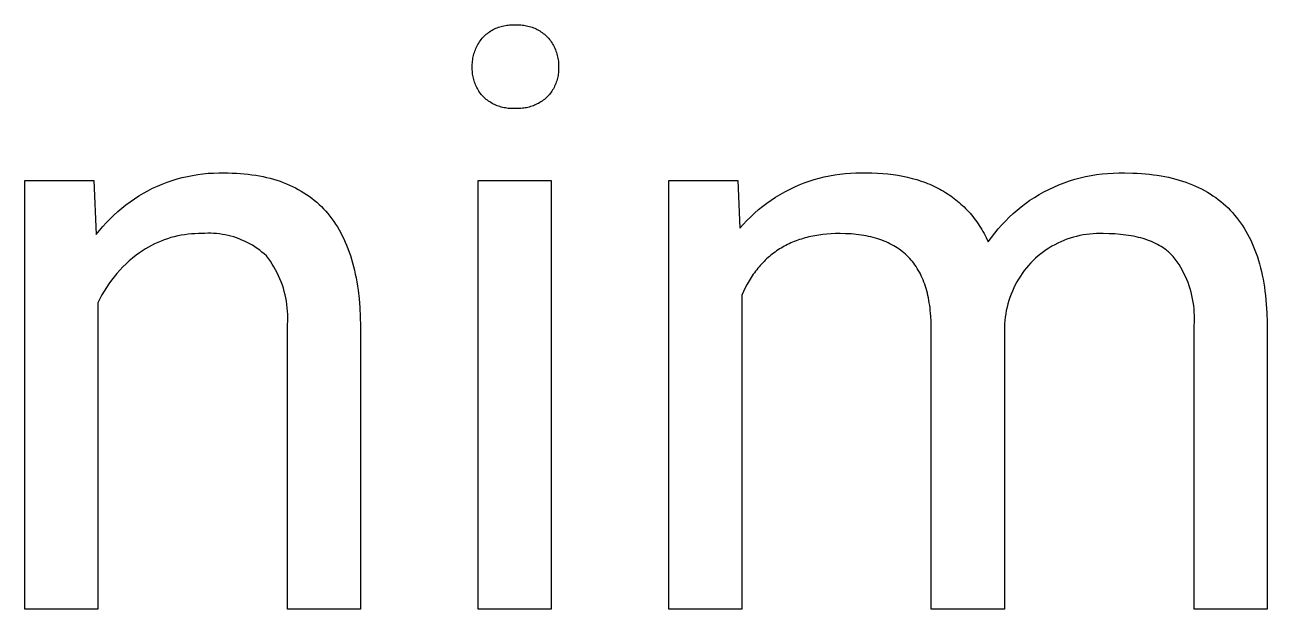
# Model space of a CAD drawing. Header units: millimetres. Extents: x 4001 to 9794, y -321 to 3726.
# Drawn here: x 9447.3 to 9536.8, y 191.4 to 233.5 of the extents above; entities that cross this region are included whole.
import ezdxf

# ---------------------------------------------------------------- set-up
doc = ezdxf.new("R2010")
doc.units = ezdxf.units.MM
doc.header["$MEASUREMENT"] = 0
doc.layers.add('Domyślny', color=7, linetype='Continuous', true_color=0x000000)

msp = doc.modelspace()

# ---------------------------------------------------------------- linework, layer by layer
at = {"layer": 'Domyślny'}
for p, q in [((9480.278, 232.633), (9480.351, 232.705)), ((9480.351, 232.705), (9480.426, 232.775)), ((9480.426, 232.775), (9480.503, 232.841)), ((9480.503, 232.841), (9480.583, 232.905)), ((9480.583, 232.905), (9480.665, 232.967)), ((9480.665, 232.967), (9480.749, 233.025)), ((9480.749, 233.025), (9480.835, 233.08)), ((9480.835, 233.08), (9480.923, 233.133)), ((9480.923, 233.133), (9481.012, 233.182)), ((9481.012, 233.182), (9481.104, 233.228)), ((9481.104, 233.228), (9481.197, 233.271)), ((9481.197, 233.271), (9481.291, 233.31)), ((9481.291, 233.31), (9481.386, 233.347)), ((9481.386, 233.347), (9481.483, 233.38)), ((9481.483, 233.38), (9481.581, 233.409)), ((9481.581, 233.409), (9481.68, 233.435)), ((9481.68, 233.435), (9481.78, 233.458)), ((9481.78, 233.458), (9481.88, 233.477)), ((9481.88, 233.477), (9481.981, 233.493)), ((9481.981, 233.493), (9482.083, 233.505)), ((9482.083, 233.505), (9482.185, 233.514)), ((9482.185, 233.514), (9482.287, 233.519)), ((9482.287, 233.519), (9482.389, 233.52)), ((9482.389, 233.52), (9482.491, 233.518)), ((9482.491, 233.518), (9482.594, 233.512)), ((9482.594, 233.512), (9482.696, 233.518)), ((9482.696, 233.518), (9482.799, 233.52)), ((9482.799, 233.52), (9482.901, 233.518)), ((9482.901, 233.518), (9483.004, 233.513)), ((9483.004, 233.513), (9483.106, 233.504)), ((9483.106, 233.504), (9483.208, 233.492)), ((9483.208, 233.492), (9483.31, 233.476)), ((9483.31, 233.476), (9483.411, 233.457)), ((9483.411, 233.457), (9483.511, 233.434)), ((9483.511, 233.434), (9483.61, 233.408)), ((9483.61, 233.408), (9483.709, 233.378)), ((9483.709, 233.378), (9483.806, 233.345)), ((9483.806, 233.345), (9483.902, 233.309)), ((9483.902, 233.309), (9483.997, 233.27)), ((9483.997, 233.27), (9484.09, 233.227)), ((9484.09, 233.227), (9484.182, 233.181)), ((9484.182, 233.181), (9484.272, 233.132)), ((9484.272, 233.132), (9484.36, 233.079)), ((9484.36, 233.079), (9484.447, 233.024)), ((9484.447, 233.024), (9484.532, 232.966)), ((9484.532, 232.966), (9484.614, 232.905)), ((9484.614, 232.905), (9484.695, 232.841)), ((9484.695, 232.841), (9484.773, 232.774)), ((9484.773, 232.774), (9484.849, 232.705)), ((9484.849, 232.705), (9484.922, 232.633)), ((9479.721, 231.729), (9479.762, 231.827)), ((9479.762, 231.827), (9479.807, 231.924)), ((9479.807, 231.924), (9479.855, 232.02)), ((9479.855, 232.02), (9479.906, 232.113)), ((9479.906, 232.113), (9479.961, 232.205)), ((9479.961, 232.205), (9480.018, 232.295)), ((9480.018, 232.295), (9480.079, 232.383)), ((9480.079, 232.383), (9480.142, 232.468)), ((9480.142, 232.468), (9480.209, 232.552)), ((9480.209, 232.552), (9480.278, 232.633)), ((9484.922, 232.633), (9484.992, 232.552)), ((9484.992, 232.552), (9485.059, 232.469)), ((9485.059, 232.469), (9485.124, 232.384)), ((9485.124, 232.384), (9485.185, 232.296)), ((9485.185, 232.296), (9485.244, 232.207)), ((9485.244, 232.207), (9485.299, 232.115)), ((9485.299, 232.115), (9485.351, 232.022)), ((9485.351, 232.022), (9485.4, 231.926)), ((9485.4, 231.926), (9485.445, 231.83)), ((9485.445, 231.83), (9485.487, 231.731)), ((9479.504, 230.797), (9479.514, 230.904)), ((9479.514, 230.904), (9479.528, 231.01)), ((9479.528, 231.01), (9479.545, 231.115)), ((9479.545, 231.115), (9479.565, 231.22)), ((9479.565, 231.22), (9479.589, 231.323)), ((9479.589, 231.323), (9479.617, 231.426)), ((9479.617, 231.426), (9479.648, 231.529)), ((9479.648, 231.529), (9479.683, 231.629)), ((9479.683, 231.629), (9479.721, 231.729)), ((9485.487, 231.731), (9485.526, 231.632)), ((9485.526, 231.632), (9485.561, 231.531)), ((9485.561, 231.531), (9485.593, 231.428)), ((9485.593, 231.428), (9485.621, 231.325)), ((9485.621, 231.325), (9485.646, 231.221)), ((9485.646, 231.221), (9485.667, 231.116)), ((9485.667, 231.116), (9485.684, 231.011)), ((9485.684, 231.011), (9485.698, 230.905)), ((9485.698, 230.905), (9485.708, 230.798)), ((9479.495, 230.377), (9479.497, 230.478)), ((9479.497, 230.276), (9479.495, 230.377)), ((9479.496, 230.584), (9479.498, 230.691)), ((9479.497, 230.478), (9479.496, 230.584)), ((9479.502, 230.175), (9479.497, 230.276)), ((9479.498, 230.691), (9479.504, 230.797)), ((9479.511, 230.074), (9479.502, 230.175)), ((9479.523, 229.974), (9479.511, 230.074)), ((9485.701, 230.073), (9485.689, 229.973)), ((9485.71, 230.174), (9485.701, 230.073)), ((9485.708, 230.798), (9485.714, 230.691)), ((9485.715, 230.275), (9485.71, 230.174)), ((9485.714, 230.691), (9485.717, 230.585)), ((9485.717, 230.376), (9485.715, 230.275)), ((9485.717, 230.585), (9485.716, 230.478)), ((9485.716, 230.478), (9485.717, 230.376)), ((9479.538, 229.874), (9479.523, 229.974)), ((9479.557, 229.775), (9479.538, 229.874)), ((9479.578, 229.677), (9479.557, 229.775)), ((9479.604, 229.579), (9479.578, 229.677)), ((9479.632, 229.482), (9479.604, 229.579)), ((9479.664, 229.386), (9479.632, 229.482)), ((9479.698, 229.292), (9479.664, 229.386)), ((9479.736, 229.198), (9479.698, 229.292)), ((9479.777, 229.106), (9479.736, 229.198)), ((9479.822, 229.015), (9479.777, 229.106)), ((9485.43, 229.104), (9485.385, 229.013)), ((9485.472, 229.196), (9485.43, 229.104)), ((9485.51, 229.289), (9485.472, 229.196)), ((9485.546, 229.384), (9485.51, 229.289)), ((9485.578, 229.48), (9485.546, 229.384)), ((9485.607, 229.577), (9485.578, 229.48)), ((9485.632, 229.675), (9485.607, 229.577)), ((9485.655, 229.774), (9485.632, 229.675)), ((9485.673, 229.873), (9485.655, 229.774)), ((9485.689, 229.973), (9485.673, 229.873)), ((9479.869, 228.926), (9479.822, 229.015)), ((9479.919, 228.838), (9479.869, 228.926)), ((9479.972, 228.752), (9479.919, 228.838)), ((9480.028, 228.668), (9479.972, 228.752)), ((9480.086, 228.586), (9480.028, 228.668)), ((9480.147, 228.506), (9480.086, 228.586)), ((9480.211, 228.428), (9480.147, 228.506)), ((9480.278, 228.352), (9480.211, 228.428)), ((9480.352, 228.282), (9480.278, 228.352)), ((9480.428, 228.214), (9480.352, 228.282)), ((9480.506, 228.15), (9480.428, 228.214)), ((9484.771, 228.215), (9484.692, 228.15)), ((9484.847, 228.282), (9484.771, 228.215)), ((9484.922, 228.352), (9484.847, 228.282)), ((9484.989, 228.427), (9484.922, 228.352)), ((9485.054, 228.505), (9484.989, 228.427)), ((9485.116, 228.585), (9485.054, 228.505)), ((9485.176, 228.667), (9485.116, 228.585)), ((9485.233, 228.751), (9485.176, 228.667)), ((9485.286, 228.836), (9485.233, 228.751)), ((9485.337, 228.924), (9485.286, 228.836)), ((9485.385, 229.013), (9485.337, 228.924)), ((9480.587, 228.087), (9480.506, 228.15)), ((9480.669, 228.028), (9480.587, 228.087)), ((9480.754, 227.971), (9480.669, 228.028)), ((9480.84, 227.918), (9480.754, 227.971)), ((9480.928, 227.867), (9480.84, 227.918)), ((9481.018, 227.82), (9480.928, 227.867)), ((9481.109, 227.775), (9481.018, 227.82)), ((9481.202, 227.734), (9481.109, 227.775)), ((9481.297, 227.695), (9481.202, 227.734)), ((9481.392, 227.66), (9481.297, 227.695)), ((9481.489, 227.629), (9481.392, 227.66)), ((9481.586, 227.6), (9481.489, 227.629)), ((9481.685, 227.575), (9481.586, 227.6)), ((9481.784, 227.553), (9481.685, 227.575)), ((9481.884, 227.535), (9481.784, 227.553)), ((9481.985, 227.52), (9481.884, 227.535)), ((9482.086, 227.508), (9481.985, 227.52)), ((9482.187, 227.5), (9482.086, 227.508)), ((9482.289, 227.496), (9482.187, 227.5)), ((9482.39, 227.494), (9482.289, 227.496)), ((9482.492, 227.497), (9482.39, 227.494)), ((9482.594, 227.502), (9482.492, 227.497)), ((9482.696, 227.497), (9482.594, 227.502)), ((9482.798, 227.495), (9482.696, 227.497)), ((9482.9, 227.496), (9482.798, 227.495)), ((9483.002, 227.501), (9482.9, 227.496)), ((9483.104, 227.509), (9483.002, 227.501)), ((9483.205, 227.521), (9483.104, 227.509)), ((9483.306, 227.536), (9483.205, 227.521)), ((9483.406, 227.554), (9483.306, 227.536)), ((9483.506, 227.576), (9483.406, 227.554)), ((9483.605, 227.601), (9483.506, 227.576)), ((9483.703, 227.63), (9483.605, 227.601)), ((9483.8, 227.661), (9483.703, 227.63)), ((9483.896, 227.696), (9483.8, 227.661)), ((9483.991, 227.735), (9483.896, 227.696)), ((9484.084, 227.776), (9483.991, 227.735)), ((9484.176, 227.821), (9484.084, 227.776)), ((9484.267, 227.868), (9484.176, 227.821)), ((9484.355, 227.919), (9484.267, 227.868)), ((9484.442, 227.972), (9484.355, 227.919)), ((9484.527, 228.029), (9484.442, 227.972)), ((9484.611, 228.088), (9484.527, 228.029)), ((9484.692, 228.15), (9484.611, 228.088)), ((9460.476, 222.828), (9460.854, 222.851)), ((9460.854, 222.851), (9461.233, 222.861)), ((9461.233, 222.861), (9461.612, 222.858)), ((9461.612, 222.858), (9461.914, 222.856)), ((9461.914, 222.856), (9462.212, 222.848)), ((9462.212, 222.848), (9462.505, 222.834)), ((9462.505, 222.834), (9462.793, 222.815)), ((9506.365, 222.82), (9506.745, 222.849)), ((9506.745, 222.849), (9507.127, 222.865)), ((9507.127, 222.865), (9507.509, 222.868)), ((9507.509, 222.868), (9507.89, 222.858)), ((9507.89, 222.858), (9508.289, 222.854)), ((9508.289, 222.854), (9508.68, 222.839)), ((9508.68, 222.839), (9509.063, 222.815)), ((9525.265, 222.827), (9525.666, 222.851)), ((9525.666, 222.851), (9526.068, 222.862)), ((9526.068, 222.862), (9526.471, 222.858)), ((9526.471, 222.858), (9527.093, 222.848)), ((9527.093, 222.848), (9527.397, 222.835)), ((9527.397, 222.835), (9527.696, 222.816)), ((9447.266, 191.443), (9447.266, 222.312)), ((9447.266, 222.312), (9452.239, 222.312)), ((9452.239, 222.312), (9452.41, 218.411)), ((9456.817, 221.907), (9457.166, 222.054)), ((9457.166, 222.054), (9457.52, 222.19)), ((9457.52, 222.19), (9457.879, 222.313)), ((9457.879, 222.313), (9458.241, 222.424)), ((9458.241, 222.424), (9458.607, 222.523)), ((9458.607, 222.523), (9458.976, 222.609)), ((9458.976, 222.609), (9459.348, 222.683)), ((9459.348, 222.683), (9459.722, 222.744)), ((9459.722, 222.744), (9460.098, 222.793)), ((9460.098, 222.793), (9460.476, 222.828)), ((9462.793, 222.815), (9463.076, 222.791)), ((9463.076, 222.791), (9463.354, 222.761)), ((9463.354, 222.761), (9463.628, 222.726)), ((9463.628, 222.726), (9463.897, 222.686)), ((9463.897, 222.686), (9464.162, 222.64)), ((9464.162, 222.64), (9464.422, 222.589)), ((9464.422, 222.589), (9464.677, 222.533)), ((9464.677, 222.533), (9464.927, 222.471)), ((9464.927, 222.471), (9465.172, 222.403)), ((9465.172, 222.403), (9465.413, 222.33)), ((9465.413, 222.33), (9465.649, 222.252)), ((9465.649, 222.252), (9465.881, 222.169)), ((9465.881, 222.169), (9466.108, 222.08)), ((9466.108, 222.08), (9466.33, 221.986)), ((9466.33, 221.986), (9466.547, 221.886)), ((9479.924, 191.443), (9479.924, 222.312)), ((9479.924, 222.312), (9485.182, 222.312)), ((9485.182, 222.312), (9485.182, 191.443)), ((9493.655, 191.443), (9493.655, 222.312)), ((9493.655, 222.312), (9498.628, 222.312)), ((9498.628, 222.312), (9498.769, 218.868)), ((9502.694, 221.84), (9503.043, 221.993)), ((9503.043, 221.993), (9503.398, 222.134)), ((9503.398, 222.134), (9503.757, 222.263)), ((9503.757, 222.263), (9504.121, 222.38)), ((9504.121, 222.38), (9504.488, 222.485)), ((9504.488, 222.485), (9504.858, 222.577)), ((9504.858, 222.577), (9505.232, 222.657)), ((9505.232, 222.657), (9505.607, 222.724)), ((9505.607, 222.724), (9505.985, 222.778)), ((9505.985, 222.778), (9506.365, 222.82)), ((9509.063, 222.815), (9509.438, 222.781)), ((9509.438, 222.781), (9509.805, 222.737)), ((9509.805, 222.737), (9510.164, 222.684)), ((9510.164, 222.684), (9510.515, 222.621)), ((9510.515, 222.621), (9510.858, 222.548)), ((9510.858, 222.548), (9511.192, 222.466)), ((9511.192, 222.466), (9511.519, 222.374)), ((9511.519, 222.374), (9511.838, 222.272)), ((9511.838, 222.272), (9511.994, 222.218)), ((9511.994, 222.218), (9512.148, 222.161)), ((9512.148, 222.161), (9512.3, 222.102)), ((9512.3, 222.102), (9512.451, 222.04)), ((9512.451, 222.04), (9512.599, 221.976)), ((9512.599, 221.976), (9512.745, 221.909)), ((9521.384, 221.843), (9521.754, 222)), ((9521.754, 222), (9522.13, 222.145)), ((9522.13, 222.145), (9522.51, 222.277)), ((9522.51, 222.277), (9522.894, 222.396)), ((9522.894, 222.396), (9523.282, 222.501)), ((9523.282, 222.501), (9523.674, 222.593)), ((9523.674, 222.593), (9524.068, 222.672)), ((9524.068, 222.672), (9524.465, 222.737)), ((9524.465, 222.737), (9524.864, 222.789)), ((9524.864, 222.789), (9525.265, 222.827)), ((9527.696, 222.816), (9527.99, 222.793)), ((9527.99, 222.793), (9528.28, 222.764)), ((9528.28, 222.764), (9528.564, 222.73)), ((9528.564, 222.73), (9528.844, 222.691)), ((9528.844, 222.691), (9529.119, 222.646)), ((9529.119, 222.646), (9529.389, 222.596)), ((9529.389, 222.596), (9529.654, 222.541)), ((9529.654, 222.541), (9529.914, 222.481)), ((9529.914, 222.481), (9530.17, 222.415)), ((9530.17, 222.415), (9530.42, 222.344)), ((9530.42, 222.344), (9530.666, 222.268)), ((9530.666, 222.268), (9530.907, 222.187)), ((9530.907, 222.187), (9531.143, 222.1)), ((9531.143, 222.1), (9531.374, 222.008)), ((9531.374, 222.008), (9531.6, 221.911)), ((9455.157, 220.997), (9455.476, 221.201)), ((9455.476, 221.201), (9455.802, 221.395)), ((9455.802, 221.395), (9456.135, 221.577)), ((9456.135, 221.577), (9456.473, 221.748)), ((9456.473, 221.748), (9456.817, 221.907)), ((9466.547, 221.886), (9466.759, 221.781)), ((9466.759, 221.781), (9466.967, 221.67)), ((9466.967, 221.67), (9467.17, 221.555)), ((9467.17, 221.555), (9467.369, 221.433)), ((9467.369, 221.433), (9467.562, 221.307)), ((9467.562, 221.307), (9467.751, 221.175)), ((9467.751, 221.175), (9467.936, 221.037)), ((9501.033, 220.903), (9501.352, 221.113)), ((9501.352, 221.113), (9501.678, 221.311)), ((9501.678, 221.311), (9502.011, 221.499)), ((9502.011, 221.499), (9502.349, 221.675)), ((9502.349, 221.675), (9502.694, 221.84)), ((9512.745, 221.909), (9512.889, 221.84)), ((9512.889, 221.84), (9513.032, 221.769)), ((9513.032, 221.769), (9513.172, 221.695)), ((9513.172, 221.695), (9513.31, 221.618)), ((9513.31, 221.618), (9513.446, 221.54)), ((9513.446, 221.54), (9513.58, 221.459)), ((9513.58, 221.459), (9513.713, 221.375)), ((9513.713, 221.375), (9513.843, 221.289)), ((9513.843, 221.289), (9513.971, 221.201)), ((9513.971, 221.201), (9514.097, 221.11)), ((9514.097, 221.11), (9514.221, 221.017)), ((9519.672, 220.884), (9519.995, 221.097)), ((9519.995, 221.097), (9520.325, 221.299)), ((9520.325, 221.299), (9520.661, 221.49)), ((9520.661, 221.49), (9521.02, 221.673)), ((9521.02, 221.673), (9521.384, 221.843)), ((9531.6, 221.911), (9531.822, 221.809)), ((9531.822, 221.809), (9532.038, 221.701)), ((9532.038, 221.701), (9532.25, 221.588)), ((9532.25, 221.588), (9532.457, 221.47)), ((9532.457, 221.47), (9532.659, 221.347)), ((9532.659, 221.347), (9532.856, 221.218)), ((9532.856, 221.218), (9533.049, 221.085)), ((9533.049, 221.085), (9533.236, 220.946)), ((9453.954, 220.076), (9454.242, 220.321)), ((9454.242, 220.321), (9454.539, 220.557)), ((9454.539, 220.557), (9454.844, 220.782)), ((9454.844, 220.782), (9455.157, 220.997)), ((9467.936, 221.037), (9468.115, 220.895)), ((9468.115, 220.895), (9468.29, 220.747)), ((9468.29, 220.747), (9468.46, 220.593)), ((9468.46, 220.593), (9468.626, 220.434)), ((9468.626, 220.434), (9468.786, 220.27)), ((9468.786, 220.27), (9468.942, 220.1)), ((9499.832, 219.962), (9500.12, 220.212)), ((9500.12, 220.212), (9500.417, 220.453)), ((9500.417, 220.453), (9500.721, 220.683)), ((9500.721, 220.683), (9501.033, 220.903)), ((9514.221, 221.017), (9514.343, 220.921)), ((9514.343, 220.921), (9514.463, 220.823)), ((9514.463, 220.823), (9514.581, 220.722)), ((9514.581, 220.722), (9514.697, 220.619)), ((9514.697, 220.619), (9514.811, 220.514)), ((9514.811, 220.514), (9514.924, 220.406)), ((9514.924, 220.406), (9515.034, 220.296)), ((9515.034, 220.296), (9515.142, 220.184)), ((9515.142, 220.184), (9515.248, 220.069)), ((9518.456, 219.928), (9518.748, 220.182)), ((9518.748, 220.182), (9519.048, 220.426)), ((9519.048, 220.426), (9519.356, 220.66)), ((9519.356, 220.66), (9519.672, 220.884)), ((9533.236, 220.946), (9533.419, 220.801)), ((9533.419, 220.801), (9533.596, 220.652)), ((9533.596, 220.652), (9533.769, 220.497)), ((9533.769, 220.497), (9533.937, 220.337)), ((9533.937, 220.337), (9534.1, 220.172)), ((9534.1, 220.172), (9534.259, 220.001)), ((9452.886, 219), (9453.139, 219.283)), ((9453.139, 219.283), (9453.402, 219.556)), ((9453.402, 219.556), (9453.673, 219.821)), ((9453.673, 219.821), (9453.954, 220.076)), ((9468.942, 220.1), (9469.093, 219.925)), ((9469.093, 219.925), (9469.24, 219.744)), ((9469.24, 219.744), (9469.382, 219.559)), ((9469.382, 219.559), (9469.519, 219.367)), ((9469.519, 219.367), (9469.651, 219.171)), ((9499.021, 219.154), (9499.282, 219.433)), ((9499.282, 219.433), (9499.553, 219.702)), ((9499.553, 219.702), (9499.832, 219.962)), ((9515.248, 220.069), (9515.352, 219.951)), ((9515.352, 219.951), (9515.454, 219.831)), ((9515.454, 219.831), (9515.554, 219.709)), ((9515.554, 219.709), (9515.652, 219.584)), ((9515.652, 219.584), (9515.748, 219.457)), ((9515.748, 219.457), (9515.841, 219.327)), ((9515.841, 219.327), (9515.933, 219.195)), ((9517.633, 219.109), (9517.898, 219.391)), ((9517.898, 219.391), (9518.172, 219.664)), ((9518.172, 219.664), (9518.456, 219.928)), ((9534.259, 220.001), (9534.412, 219.825)), ((9534.412, 219.825), (9534.561, 219.644)), ((9534.561, 219.644), (9534.704, 219.458)), ((9534.704, 219.458), (9534.843, 219.266)), ((9534.843, 219.266), (9534.977, 219.069)), ((9452.41, 218.411), (9452.643, 218.71)), ((9452.643, 218.71), (9452.886, 219)), ((9458.523, 218.367), (9458.277, 218.317)), ((9458.771, 218.408), (9458.523, 218.367)), ((9459.02, 218.44), (9458.771, 218.408)), ((9459.271, 218.465), (9459.02, 218.44)), ((9459.522, 218.481), (9459.271, 218.465)), ((9459.773, 218.488), (9459.522, 218.481)), ((9460.024, 218.488), (9459.773, 218.488)), ((9460.235, 218.502), (9460.024, 218.488)), ((9460.445, 218.509), (9460.235, 218.502)), ((9460.656, 218.508), (9460.445, 218.509)), ((9460.866, 218.5), (9460.656, 218.508)), ((9461.076, 218.485), (9460.866, 218.5)), ((9461.286, 218.463), (9461.076, 218.485)), ((9461.494, 218.433), (9461.286, 218.463)), ((9461.702, 218.396), (9461.494, 218.433)), ((9461.908, 218.352), (9461.702, 218.396)), ((9469.651, 219.171), (9469.779, 218.969)), ((9469.779, 218.969), (9469.902, 218.761)), ((9469.902, 218.761), (9470.02, 218.548)), ((9470.02, 218.548), (9470.133, 218.33)), ((9498.769, 218.868), (9499.021, 219.154)), ((9504.451, 218.379), (9504.163, 218.332)), ((9504.745, 218.418), (9504.451, 218.379)), ((9505.046, 218.449), (9504.745, 218.418)), ((9505.353, 218.47), (9505.046, 218.449)), ((9505.667, 218.483), (9505.353, 218.47)), ((9505.987, 218.488), (9505.667, 218.483)), ((9506.39, 218.481), (9505.987, 218.488)), ((9506.588, 218.473), (9506.39, 218.481)), ((9506.781, 218.461), (9506.588, 218.473)), ((9506.972, 218.446), (9506.781, 218.461)), ((9507.16, 218.428), (9506.972, 218.446)), ((9507.344, 218.407), (9507.16, 218.428)), ((9507.525, 218.382), (9507.344, 218.407)), ((9507.703, 218.354), (9507.525, 218.382)), ((9515.933, 219.195), (9516.023, 219.061)), ((9516.023, 219.061), (9516.111, 218.924)), ((9516.111, 218.924), (9516.197, 218.785)), ((9516.197, 218.785), (9516.281, 218.643)), ((9516.281, 218.643), (9516.363, 218.499)), ((9516.363, 218.499), (9516.521, 218.204)), ((9516.896, 218.213), (9517.131, 218.52)), ((9517.131, 218.52), (9517.377, 218.819)), ((9517.377, 218.819), (9517.633, 219.109)), ((9523.5, 218.387), (9523.264, 218.341)), ((9523.738, 218.424), (9523.5, 218.387)), ((9523.977, 218.454), (9523.738, 218.424)), ((9524.216, 218.475), (9523.977, 218.454)), ((9524.457, 218.487), (9524.216, 218.475)), ((9524.697, 218.492), (9524.457, 218.487)), ((9524.938, 218.488), (9524.697, 218.492)), ((9525.374, 218.481), (9524.938, 218.488)), ((9525.794, 218.462), (9525.374, 218.481)), ((9526.198, 218.43), (9525.794, 218.462)), ((9526.394, 218.409), (9526.198, 218.43)), ((9526.586, 218.385), (9526.394, 218.409)), ((9526.774, 218.357), (9526.586, 218.385)), ((9534.977, 219.069), (9535.106, 218.867)), ((9535.106, 218.867), (9535.231, 218.66)), ((9535.231, 218.66), (9535.35, 218.448)), ((9535.35, 218.448), (9535.465, 218.23)), ((9456.169, 217.516), (9455.952, 217.389)), ((9456.39, 217.636), (9456.169, 217.516)), ((9456.615, 217.748), (9456.39, 217.636)), ((9456.844, 217.853), (9456.615, 217.748)), ((9457.076, 217.95), (9456.844, 217.853)), ((9457.311, 218.039), (9457.076, 217.95)), ((9457.549, 218.121), (9457.311, 218.039)), ((9457.789, 218.195), (9457.549, 218.121)), ((9458.032, 218.26), (9457.789, 218.195)), ((9458.277, 218.317), (9458.032, 218.26)), ((9462.112, 218.301), (9461.908, 218.352)), ((9462.315, 218.243), (9462.112, 218.301)), ((9462.515, 218.177), (9462.315, 218.243)), ((9462.713, 218.105), (9462.515, 218.177)), ((9462.908, 218.026), (9462.713, 218.105)), ((9463.101, 217.94), (9462.908, 218.026)), ((9463.29, 217.848), (9463.101, 217.94)), ((9463.476, 217.749), (9463.29, 217.848)), ((9463.658, 217.644), (9463.476, 217.749)), ((9463.837, 217.532), (9463.658, 217.644)), ((9464.012, 217.414), (9463.837, 217.532)), ((9470.133, 218.33), (9470.242, 218.107)), ((9470.242, 218.107), (9470.346, 217.878)), ((9470.346, 217.878), (9470.446, 217.643)), ((9470.446, 217.643), (9470.54, 217.404)), ((9501.858, 217.513), (9501.745, 217.447)), ((9501.973, 217.577), (9501.858, 217.513)), ((9502.089, 217.639), (9501.973, 217.577)), ((9502.206, 217.698), (9502.089, 217.639)), ((9502.326, 217.756), (9502.206, 217.698)), ((9502.446, 217.811), (9502.326, 217.756)), ((9502.569, 217.864), (9502.446, 217.811)), ((9502.693, 217.915), (9502.569, 217.864)), ((9502.819, 217.964), (9502.693, 217.915)), ((9502.946, 218.01), (9502.819, 217.964)), ((9503.075, 218.055), (9502.946, 218.01)), ((9503.205, 218.097), (9503.075, 218.055)), ((9503.337, 218.137), (9503.205, 218.097)), ((9503.471, 218.175), (9503.337, 218.137)), ((9503.606, 218.21), (9503.471, 218.175)), ((9503.743, 218.244), (9503.606, 218.21)), ((9503.881, 218.275), (9503.743, 218.244)), ((9504.163, 218.332), (9503.881, 218.275)), ((9507.878, 218.323), (9507.703, 218.354)), ((9508.049, 218.288), (9507.878, 218.323)), ((9508.218, 218.25), (9508.049, 218.288)), ((9508.383, 218.209), (9508.218, 218.25)), ((9508.544, 218.164), (9508.383, 218.209)), ((9508.703, 218.117), (9508.544, 218.164)), ((9508.859, 218.066), (9508.703, 218.117)), ((9509.011, 218.011), (9508.859, 218.066)), ((9509.16, 217.953), (9509.011, 218.011)), ((9509.306, 217.892), (9509.16, 217.953)), ((9509.448, 217.828), (9509.306, 217.892)), ((9509.588, 217.761), (9509.448, 217.828)), ((9509.724, 217.69), (9509.588, 217.761)), ((9509.857, 217.616), (9509.724, 217.69)), ((9509.987, 217.538), (9509.857, 217.616)), ((9510.114, 217.457), (9509.987, 217.538)), ((9516.521, 218.204), (9516.67, 217.899)), ((9516.67, 217.899), (9516.896, 218.213)), ((9521.248, 217.571), (9521.041, 217.447)), ((9521.459, 217.687), (9521.248, 217.571)), ((9521.673, 217.796), (9521.459, 217.687)), ((9521.892, 217.897), (9521.673, 217.796)), ((9522.113, 217.991), (9521.892, 217.897)), ((9522.338, 218.077), (9522.113, 217.991)), ((9522.566, 218.155), (9522.338, 218.077)), ((9522.796, 218.225), (9522.566, 218.155)), ((9523.029, 218.287), (9522.796, 218.225)), ((9523.264, 218.341), (9523.029, 218.287)), ((9526.958, 218.327), (9526.774, 218.357)), ((9527.138, 218.293), (9526.958, 218.327)), ((9527.314, 218.256), (9527.138, 218.293)), ((9527.486, 218.216), (9527.314, 218.256)), ((9527.654, 218.173), (9527.486, 218.216)), ((9527.818, 218.126), (9527.654, 218.173)), ((9527.978, 218.076), (9527.818, 218.126)), ((9528.134, 218.023), (9527.978, 218.076)), ((9528.286, 217.967), (9528.134, 218.023)), ((9528.434, 217.908), (9528.286, 217.967)), ((9528.578, 217.845), (9528.434, 217.908)), ((9528.718, 217.779), (9528.578, 217.845)), ((9528.854, 217.71), (9528.718, 217.779)), ((9528.986, 217.638), (9528.854, 217.71)), ((9529.114, 217.562), (9528.986, 217.638)), ((9529.238, 217.483), (9529.114, 217.562)), ((9529.358, 217.401), (9529.238, 217.483)), ((9535.465, 218.23), (9535.575, 218.007)), ((9535.575, 218.007), (9535.679, 217.778)), ((9535.679, 217.778), (9535.779, 217.545)), ((9535.779, 217.545), (9535.875, 217.306)), ((9455.029, 216.728), (9454.788, 216.523)), ((9455.277, 216.925), (9455.029, 216.728)), ((9455.532, 217.113), (9455.277, 216.925)), ((9455.74, 217.254), (9455.532, 217.113)), ((9455.952, 217.389), (9455.74, 217.254)), ((9464.182, 217.291), (9464.012, 217.414)), ((9464.348, 217.161), (9464.182, 217.291)), ((9464.51, 217.026), (9464.348, 217.161)), ((9464.666, 216.885), (9464.51, 217.026)), ((9464.812, 216.693), (9464.666, 216.885)), ((9464.952, 216.497), (9464.812, 216.693)), ((9470.54, 217.404), (9470.63, 217.158)), ((9470.63, 217.158), (9470.715, 216.908)), ((9470.715, 216.908), (9470.796, 216.652)), ((9470.796, 216.652), (9470.872, 216.391)), ((9500.608, 216.578), (9500.515, 216.486)), ((9500.704, 216.668), (9500.608, 216.578)), ((9500.801, 216.755), (9500.704, 216.668)), ((9500.899, 216.841), (9500.801, 216.755)), ((9500.999, 216.924), (9500.899, 216.841)), ((9501.101, 217.005), (9500.999, 216.924)), ((9501.205, 217.084), (9501.101, 217.005)), ((9501.309, 217.161), (9501.205, 217.084)), ((9501.416, 217.236), (9501.309, 217.161)), ((9501.524, 217.309), (9501.416, 217.236)), ((9501.634, 217.379), (9501.524, 217.309)), ((9501.745, 217.447), (9501.634, 217.379)), ((9510.237, 217.373), (9510.114, 217.457)), ((9510.357, 217.286), (9510.237, 217.373)), ((9510.474, 217.195), (9510.357, 217.286)), ((9510.588, 217.101), (9510.474, 217.195)), ((9510.699, 217.004), (9510.588, 217.101)), ((9510.806, 216.903), (9510.699, 217.004)), ((9510.91, 216.799), (9510.806, 216.903)), ((9511.011, 216.692), (9510.91, 216.799)), ((9511.109, 216.582), (9511.011, 216.692)), ((9511.203, 216.468), (9511.109, 216.582)), ((9520.079, 216.727), (9519.904, 216.557)), ((9520.261, 216.884), (9520.079, 216.727)), ((9520.448, 217.035), (9520.261, 216.884)), ((9520.641, 217.179), (9520.448, 217.035)), ((9520.839, 217.317), (9520.641, 217.179)), ((9521.041, 217.447), (9520.839, 217.317)), ((9529.474, 217.316), (9529.358, 217.401)), ((9529.53, 217.272), (9529.474, 217.316)), ((9529.586, 217.228), (9529.53, 217.272)), ((9529.64, 217.182), (9529.586, 217.228)), ((9529.694, 217.136), (9529.64, 217.182)), ((9529.747, 217.089), (9529.694, 217.136)), ((9529.798, 217.041), (9529.747, 217.089)), ((9529.849, 216.993), (9529.798, 217.041)), ((9529.898, 216.943), (9529.849, 216.993)), ((9529.947, 216.893), (9529.898, 216.943)), ((9529.994, 216.842), (9529.947, 216.893)), ((9530.14, 216.65), (9529.994, 216.842)), ((9530.279, 216.453), (9530.14, 216.65)), ((9535.875, 217.306), (9535.965, 217.062)), ((9535.965, 217.062), (9536.05, 216.813)), ((9536.05, 216.813), (9536.131, 216.558)), ((9454.109, 215.859), (9453.898, 215.623)), ((9454.328, 216.088), (9454.109, 215.859)), ((9454.554, 216.309), (9454.328, 216.088)), ((9454.788, 216.523), (9454.554, 216.309)), ((9465.084, 216.296), (9464.952, 216.497)), ((9465.21, 216.091), (9465.084, 216.296)), ((9465.329, 215.882), (9465.21, 216.091)), ((9465.441, 215.668), (9465.329, 215.882)), ((9470.872, 216.391), (9470.943, 216.124)), ((9470.943, 216.124), (9471.009, 215.852)), ((9471.009, 215.852), (9471.071, 215.574)), ((9499.903, 215.781), (9499.822, 215.671)), ((9499.986, 215.888), (9499.903, 215.781)), ((9500.07, 215.993), (9499.986, 215.888)), ((9500.156, 216.096), (9500.07, 215.993)), ((9500.243, 216.197), (9500.156, 216.096)), ((9500.332, 216.295), (9500.243, 216.197)), ((9500.422, 216.391), (9500.332, 216.295)), ((9500.515, 216.486), (9500.422, 216.391)), ((9511.295, 216.351), (9511.203, 216.468)), ((9511.383, 216.231), (9511.295, 216.351)), ((9511.468, 216.107), (9511.383, 216.231)), ((9511.55, 215.98), (9511.468, 216.107)), ((9511.628, 215.85), (9511.55, 215.98)), ((9511.703, 215.716), (9511.628, 215.85)), ((9511.776, 215.58), (9511.703, 215.716)), ((9519.265, 215.821), (9519.121, 215.624)), ((9519.415, 216.013), (9519.265, 215.821)), ((9519.572, 216.2), (9519.415, 216.013)), ((9519.735, 216.381), (9519.572, 216.2)), ((9519.904, 216.557), (9519.735, 216.381)), ((9530.412, 216.251), (9530.279, 216.453)), ((9530.537, 216.045), (9530.412, 216.251)), ((9530.656, 215.835), (9530.537, 216.045)), ((9530.767, 215.62), (9530.656, 215.835)), ((9536.131, 216.558), (9536.207, 216.299)), ((9536.207, 216.299), (9536.278, 216.033)), ((9536.278, 216.033), (9536.344, 215.763)), ((9536.344, 215.763), (9536.405, 215.488)), ((9453.314, 214.874), (9453.137, 214.612)), ((9453.5, 215.13), (9453.314, 214.874)), ((9453.695, 215.38), (9453.5, 215.13)), ((9453.898, 215.623), (9453.695, 215.38)), ((9465.546, 215.451), (9465.441, 215.668)), ((9465.643, 215.231), (9465.546, 215.451)), ((9465.733, 215.008), (9465.643, 215.231)), ((9465.815, 214.781), (9465.733, 215.008)), ((9465.89, 214.553), (9465.815, 214.781)), ((9471.071, 215.574), (9471.128, 215.292)), ((9471.128, 215.292), (9471.18, 215.003)), ((9471.18, 215.003), (9471.227, 214.71)), ((9499.299, 214.845), (9499.164, 214.59)), ((9499.441, 215.092), (9499.299, 214.845)), ((9499.514, 215.212), (9499.441, 215.092)), ((9499.588, 215.33), (9499.514, 215.212)), ((9499.665, 215.446), (9499.588, 215.33)), ((9499.742, 215.56), (9499.665, 215.446)), ((9499.822, 215.671), (9499.742, 215.56)), ((9511.844, 215.439), (9511.776, 215.58)), ((9511.91, 215.296), (9511.844, 215.439)), ((9511.973, 215.149), (9511.91, 215.296)), ((9512.032, 214.999), (9511.973, 215.149)), ((9512.088, 214.846), (9512.032, 214.999)), ((9512.141, 214.689), (9512.088, 214.846)), ((9518.616, 214.79), (9518.508, 214.572)), ((9518.732, 215.005), (9518.616, 214.79)), ((9518.855, 215.216), (9518.732, 215.005)), ((9518.984, 215.422), (9518.855, 215.216)), ((9519.121, 215.624), (9518.984, 215.422)), ((9530.871, 215.403), (9530.767, 215.62)), ((9530.968, 215.182), (9530.871, 215.403)), ((9531.057, 214.957), (9530.968, 215.182)), ((9531.139, 214.73), (9531.057, 214.957)), ((9536.405, 215.488), (9536.461, 215.207)), ((9536.461, 215.207), (9536.513, 214.921)), ((9536.513, 214.921), (9536.559, 214.63)), ((9452.81, 214.07), (9452.661, 213.79)), ((9452.969, 214.343), (9452.81, 214.07)), ((9453.137, 214.612), (9452.969, 214.343)), ((9465.957, 214.321), (9465.89, 214.553)), ((9466.016, 214.088), (9465.957, 214.321)), ((9466.067, 213.852), (9466.016, 214.088)), ((9471.227, 214.71), (9471.27, 214.411)), ((9471.27, 214.411), (9471.341, 213.797)), ((9499.036, 214.326), (9498.914, 214.053)), ((9498.914, 214.053), (9498.914, 191.443)), ((9499.164, 214.59), (9499.036, 214.326)), ((9512.191, 214.529), (9512.141, 214.689)), ((9512.237, 214.366), (9512.191, 214.529)), ((9512.28, 214.2), (9512.237, 214.366)), ((9512.321, 214.03), (9512.28, 214.2)), ((9512.357, 213.857), (9512.321, 214.03)), ((9518.229, 213.896), (9518.152, 213.664)), ((9518.315, 214.124), (9518.229, 213.896)), ((9518.408, 214.349), (9518.315, 214.124)), ((9518.508, 214.572), (9518.408, 214.349)), ((9531.213, 214.5), (9531.139, 214.73)), ((9531.279, 214.268), (9531.213, 214.5)), ((9531.337, 214.034), (9531.279, 214.268)), ((9531.387, 213.798), (9531.337, 214.034)), ((9536.559, 214.63), (9536.601, 214.333)), ((9536.601, 214.333), (9536.638, 214.031)), ((9536.638, 214.031), (9536.697, 213.412)), ((9452.661, 213.79), (9452.521, 213.506)), ((9452.521, 213.506), (9452.521, 191.443)), ((9466.11, 213.616), (9466.067, 213.852)), ((9466.146, 213.377), (9466.11, 213.616)), ((9466.173, 213.138), (9466.146, 213.377)), ((9466.192, 212.898), (9466.173, 213.138)), ((9471.341, 213.797), (9471.394, 213.161)), ((9471.394, 213.161), (9471.428, 212.503)), ((9512.391, 213.68), (9512.357, 213.857)), ((9512.421, 213.501), (9512.391, 213.68)), ((9512.449, 213.318), (9512.421, 213.501)), ((9512.473, 213.131), (9512.449, 213.318)), ((9512.494, 212.942), (9512.473, 213.131)), ((9518.021, 213.195), (9517.968, 212.957)), ((9518.082, 213.431), (9518.021, 213.195)), ((9518.152, 213.664), (9518.082, 213.431)), ((9531.43, 213.56), (9531.387, 213.798)), ((9531.464, 213.321), (9531.43, 213.56)), ((9531.49, 213.081), (9531.464, 213.321)), ((9531.508, 212.841), (9531.49, 213.081)), ((9536.697, 213.412), (9536.737, 212.772)), ((9466.188, 211.936), (9466.201, 212.176)), ((9466.203, 212.658), (9466.192, 212.898)), ((9466.201, 212.176), (9466.206, 212.417)), ((9466.206, 212.417), (9466.203, 212.658)), ((9471.428, 212.503), (9471.442, 211.825)), ((9512.511, 212.749), (9512.494, 212.942)), ((9512.526, 212.553), (9512.511, 212.749)), ((9512.545, 212.15), (9512.526, 212.553)), ((9512.551, 211.735), (9512.545, 212.15)), ((9517.856, 212.234), (9517.836, 211.991)), ((9517.885, 212.476), (9517.856, 212.234)), ((9517.922, 212.717), (9517.885, 212.476)), ((9517.968, 212.957), (9517.922, 212.717)), ((9531.499, 211.876), (9531.513, 212.117)), ((9531.518, 212.599), (9531.508, 212.841)), ((9531.513, 212.117), (9531.52, 212.358)), ((9531.52, 212.358), (9531.518, 212.599)), ((9536.737, 212.772), (9536.757, 212.111)), ((9536.757, 212.111), (9536.757, 191.443)), ((9466.188, 191.443), (9466.188, 211.936)), ((9471.442, 211.825), (9471.442, 191.443)), ((9512.551, 191.443), (9512.551, 211.735)), ((9517.836, 211.991), (9517.836, 191.443)), ((9531.499, 191.443), (9531.499, 211.876)), ((9452.521, 191.443), (9447.266, 191.443)), ((9471.442, 191.443), (9466.188, 191.443)), ((9485.182, 191.443), (9479.924, 191.443)), ((9498.914, 191.443), (9493.655, 191.443)), ((9517.836, 191.443), (9512.551, 191.443)), ((9536.757, 191.443), (9531.499, 191.443))]:
    msp.add_line(p, q, dxfattribs=at)

doc.saveas('drawing.dxf')
